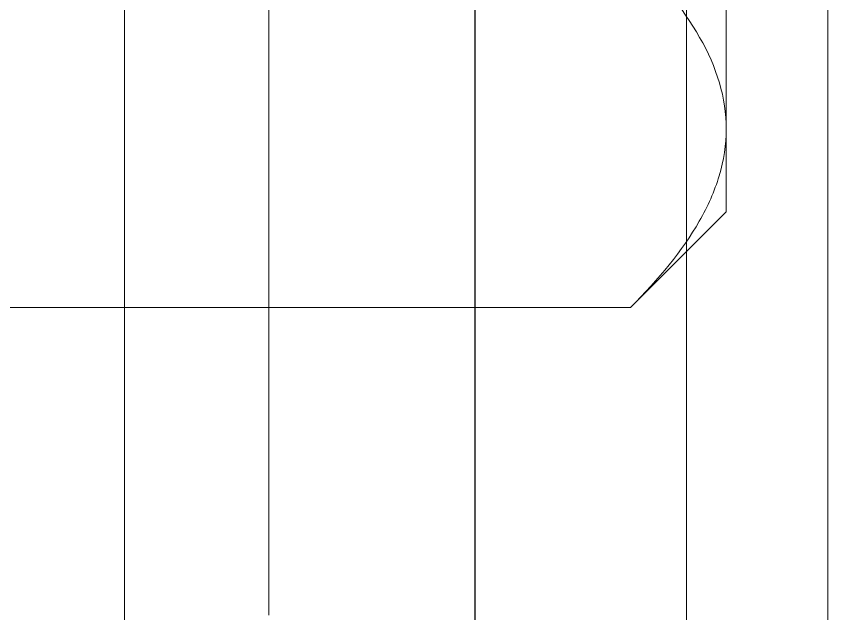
# Model space of a CAD drawing. Extents: x -82 to 113, y -82 to 93.
# Drawn here: x 22.9013 to 23.2705, y 69.8304 to 70.1023 of the extents above; entities that cross this region are included whole.
import ezdxf

# ---------------------------------------------------------------- set-up
doc = ezdxf.new("R2010")
doc.units = 0
doc.header["$MEASUREMENT"] = 0
doc.layers.get('0').update_dxf_attribs({"linetype": 'CONTINUOUS'})
for name, color, linetype in [('Ballons', 7, 'CONTINUOUS'), ('DIM', 7, 'CONTINUOUS'), ('INERTIA', 7, 'CONTINUOUS')]:
    doc.layers.add(name, color=color, linetype=linetype)

# ---------------------------------------------------------------- blocks, each defined once
blk = doc.blocks.new('23203')
at = {"color": 7, "linetype": 'Continuous', "lineweight": 15}
for p, q in [((12.64106, 64.41369), (12.64106, 67.76369)), ((12.96106, 64.41369), (12.96106, 67.76369))]:
    blk.add_line(p, q, dxfattribs=at)
blk = doc.blocks.new('gfdgsfg')
at = {"color": 7, "linetype": 'Continuous', "lineweight": 15}
for p, q in [((57.9049, 53.65316), (57.86139, 53.60965)), ((57.9049, 53.65316), (58.18952, 53.65316)), ((58.18952, 53.49078), (58.18952, 53.65316)), ((57.86139, 53.57197), (57.86139, 53.60965)), ((57.86139, 53.3284), (57.86139, 53.57197)), ((57.9049, 53.49078), (58.18952, 53.49078)), ((58.18952, 53.16602), (58.18952, 53.49078)), ((57.86139, 53.08483), (57.86139, 53.3284)), ((57.9049, 53.16602), (58.18952, 53.16602)), ((58.18952, 53.00364), (58.18952, 53.16602)), ((57.86139, 53.04715), (57.86139, 53.08483)), ((57.86139, 53.04715), (57.9049, 53.00364)), ((57.9049, 53.00364), (58.18952, 53.00364))]:
    blk.add_line(p, q, dxfattribs=at)
for points, knots in [([(57.86139, 53.57197), (57.86139, 53.58609), (57.86571, 53.59998), (57.88128, 53.62735), (57.89219, 53.64044), (57.9049, 53.65316)], [0, 0, 0, 0, 0.5, 0.5, 1, 1, 1, 1]), ([(57.9049, 53.49078), (57.89217, 53.50351), (57.88135, 53.51653), (57.86979, 53.53676), (57.86671, 53.54363), (57.86251, 53.55764), (57.86139, 53.56486), (57.86139, 53.57197)], [0, 0, 0, 0, 0.5, 0.5, 0.75, 0.75, 1, 1, 1, 1]), ([(57.9049, 53.49078), (57.89861, 53.47819), (57.89273, 53.46534), (57.8821, 53.43895), (57.87742, 53.42555), (57.8697, 53.39846), (57.86665, 53.38475), (57.8625, 53.35689), (57.86139, 53.34266), (57.86139, 53.3284)], [0, 0, 0, 0, 0.25, 0.25, 0.5, 0.5, 0.75, 0.75, 1, 1, 1, 1]), ([(57.86139, 53.3284), (57.86139, 53.29985), (57.86579, 53.27205), (57.87743, 53.2312), (57.88217, 53.21767), (57.89276, 53.1914), (57.89862, 53.17859), (57.9049, 53.16602)], [0, 0, 0, 0, 0.5, 0.5, 0.75, 0.75, 1, 1, 1, 1]), ([(57.86139, 53.08483), (57.86139, 53.09895), (57.86571, 53.11284), (57.88128, 53.14021), (57.89219, 53.1533), (57.9049, 53.16602)], [0, 0, 0, 0, 0.5, 0.5, 1, 1, 1, 1]), ([(57.9049, 53.00364), (57.89217, 53.01637), (57.88135, 53.02939), (57.86979, 53.04963), (57.86671, 53.05649), (57.86251, 53.0705), (57.86139, 53.07772), (57.86139, 53.08483)], [0, 0, 0, 0, 0.5, 0.5, 0.75, 0.75, 1, 1, 1, 1])]:
    blk.add_open_spline(points, degree=3, knots=knots, dxfattribs=at)
blk = doc.blocks.new('25342')
at = {"color": 7, "linetype": 'Continuous', "lineweight": 15}
for p, q in [((0.74609, 0.095), (0.71875, 0.095)), ((0.75, 0.095), (0.74609, 0.095)), ((0.77734, 0.095), (0.75, 0.095)), ((0.78125, 0.095), (0.77734, 0.095)), ((0.80859, 0.095), (0.78125, 0.095)), ((0.8125, 0.095), (0.80859, 0.095)), ((0.83984, 0.095), (0.8125, 0.095)), ((0.84375, 0.095), (0.83984, 0.095)), ((0.87109, 0.095), (0.84375, 0.095)), ((0.875, 0.095), (0.87109, 0.095)), ((0.90234, 0.095), (0.875, 0.095)), ((0.90625, 0.095), (0.90234, 0.095)), ((0.93359, 0.095), (0.90625, 0.095)), ((0.9375, 0.095), (0.93359, 0.095)), ((0.96484, 0.095), (0.9375, 0.095)), ((0.96875, 0.095), (0.96484, 0.095)), ((0.99609, 0.095), (0.96875, 0.095)), ((1, 0.095), (0.99609, 0.095)), ((1.02734, 0.095), (1, 0.095)), ((0.73047, -0.095), (0.73438, -0.095)), ((0.73438, -0.095), (0.76172, -0.095)), ((0.76172, -0.095), (0.76562, -0.095)), ((0.76562, -0.095), (0.79297, -0.095)), ((0.79297, -0.095), (0.79687, -0.095)), ((0.79687, -0.095), (0.82422, -0.095)), ((0.82422, -0.095), (0.82813, -0.095)), ((0.82813, -0.095), (0.85547, -0.095)), ((0.85547, -0.095), (0.85938, -0.095)), ((0.85938, -0.095), (0.88672, -0.095)), ((0.88672, -0.095), (0.89062, -0.095)), ((0.89062, -0.095), (0.91797, -0.095)), ((0.91797, -0.095), (0.92187, -0.095)), ((0.92187, -0.095), (0.94922, -0.095)), ((0.94922, -0.095), (0.95313, -0.095)), ((0.95313, -0.095), (0.98047, -0.095)), ((0.98047, -0.095), (0.98437, -0.095)), ((0.98437, -0.095), (1.01172, -0.095))]:
    blk.add_line(p, q, dxfattribs=at)

msp = doc.modelspace()

# ---------------------------------------------------------------- linework, layer by layer
at = {"layer": 'INERTIA'}
msp.add_line((23.10986, 71.42363), (23.10986, 68.2067), dxfattribs=at)

# ---------------------------------------------------------------- block references
at = {"layer": 'Ballons', "xscale": -1, "rotation": 270}
msp.add_blockref('25342', (23.11116, 69.09932), dxfattribs=at)
at = {"layer": 'DIM'}
msp.add_blockref('23203', (10.30945, 3.97145), dxfattribs=at)
at = {"layer": 'INERTIA', "color": 7, "xscale": -1}
msp.add_blockref('gfdgsfg', (81.08571, 16.96615), dxfattribs=at)

doc.saveas('drawing.dxf')
